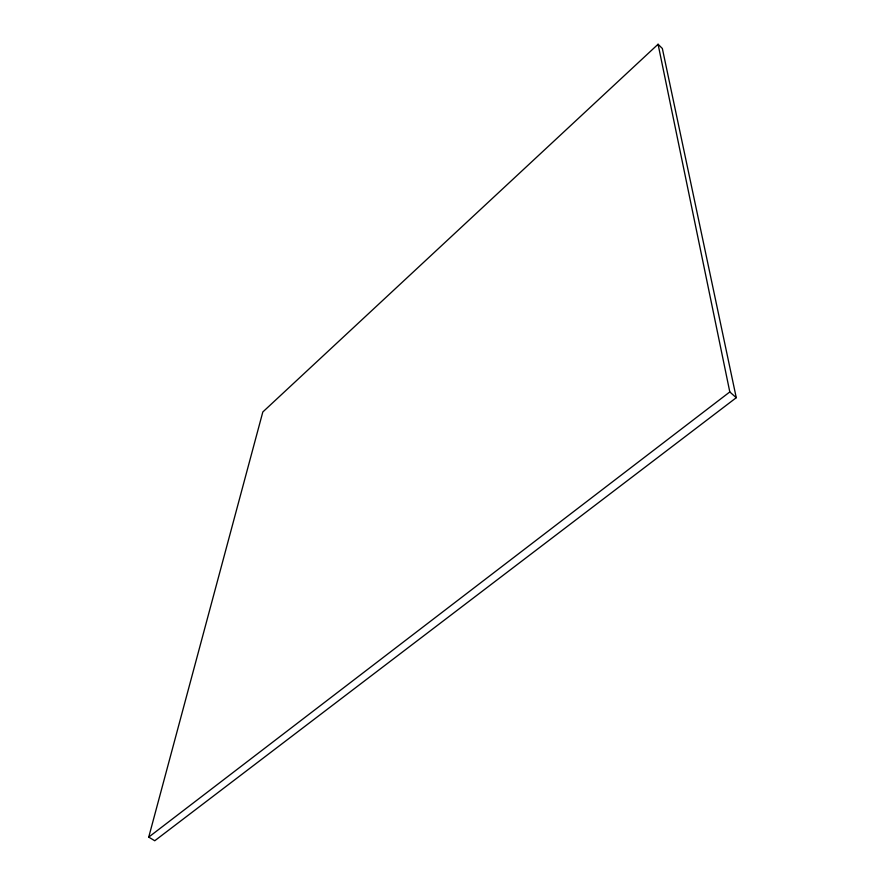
<?xml version="1.0" encoding="UTF-8"?>
<svg xmlns="http://www.w3.org/2000/svg" width="885" height="885" viewBox="0 0 885 885"><rect width="100%" height="100%" fill="white"/><g stroke="black" fill="none" stroke-linecap="round" stroke-linejoin="round"><path stroke-width="1.33" d="M148.735 837.11L262.823 411.967L658.075 44.25L662.345 48.476L736.265 397.708L154.753 840.75L148.735 837.11L729.804 391.944L658.075 44.25M729.804 391.944L736.265 397.708"/></g></svg>
